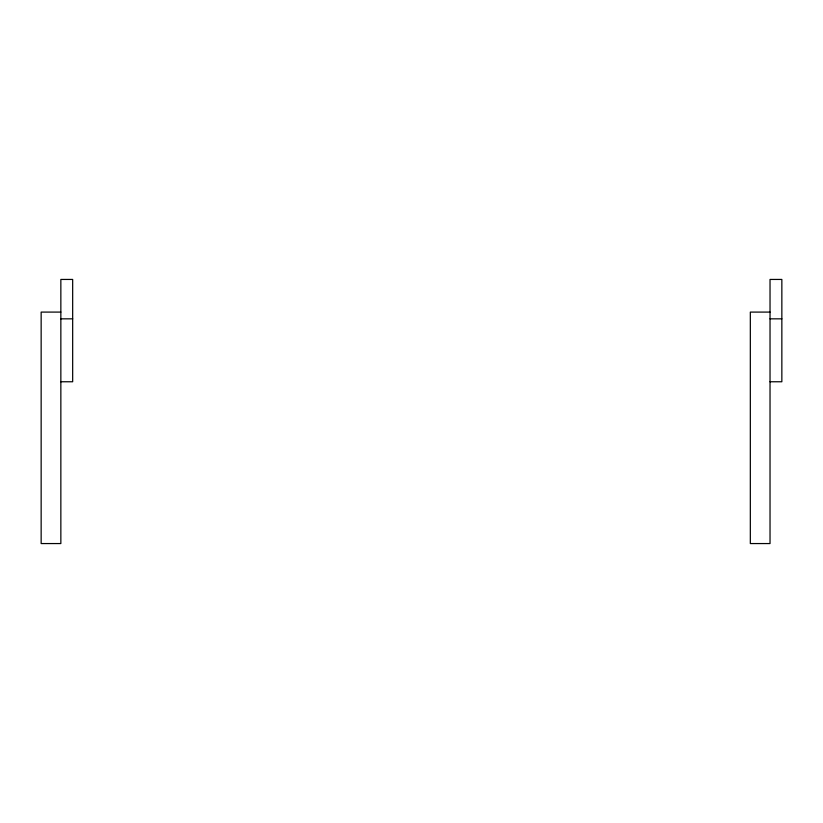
<?xml version="1.0" encoding="UTF-8"?>
<svg xmlns="http://www.w3.org/2000/svg" width="823" height="823" viewBox="0 0 823 823"><rect width="100%" height="100%" fill="white"/><g stroke="black" fill="none" stroke-linecap="round" stroke-linejoin="round"><path stroke-width="1.23" d="M60.851 312.092L41.15 312.092L41.15 543.561L60.851 543.561L60.851 279.439L72.671 279.439L72.671 381.759L60.851 381.759M770.03 312.092L750.329 312.092L750.329 543.561L770.03 543.561L770.03 279.439L781.85 279.439L781.85 381.759L770.03 381.759M60.851 318.84L72.671 318.84M770.03 318.84L781.85 318.84"/></g></svg>
